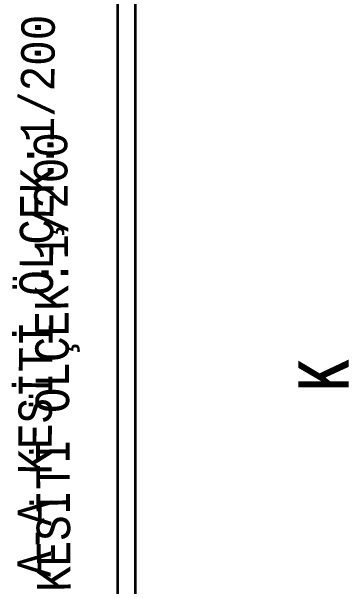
# Model space of a CAD drawing. Header units: inches. Extents: x -7543 to -822, y 102837 to 190349.
# Drawn here: x -836.8043 to -836.7288, y 102837.2011 to 102837.3299 of the extents above; entities that cross this region are included whole.
import ezdxf
from ezdxf.enums import TextEntityAlignment as Align

# ---------------------------------------------------------------- set-up
doc = ezdxf.new("R2010")
doc.units = ezdxf.units.IN
doc.header["$MEASUREMENT"] = 0
doc.layers.add('DUVAR', color=7, linetype='Continuous', lineweight=35, true_color=0xfc4642)
for name, color, linetype, lineweight in [('ICOL', 55, 'Continuous', 25), ('TARAMA', 8, 'Continuous', 25), ('YAZI', 7, 'Continuous', 25)]:
    doc.layers.add(name, color=color, linetype=linetype, lineweight=lineweight)
doc.styles.add('ISIM', font='monos.ttf', dxfattribs={"width": 1.1, "height": 200})
doc.styles.add('style2', font='impact.ttf', dxfattribs={"height": 2})

msp = doc.modelspace()

# ---------------------------------------------------------------- linework, layer by layer
at = {"layer": 'DUVAR'}
for p, q in [((-836.78056, 102837.43546), (-836.78056, 102836.66908)), ((-836.77656, 102837.43546), (-836.77656, 102836.66908))]:
    msp.add_line(p, q, dxfattribs=at)

# ---------------------------------------------------------------- texts
at = {"layer": 'ICOL', "style": 'style2', "width": 0.8}
msp.add_text('K', height=0.01122, rotation=90, dxfattribs=at).set_placement((-836.72883, 102837.24855), align=Align.CENTER)
at = {"layer": 'TARAMA', "style": 'ISIM', "width": 0.9}
msp.add_text('A-A KESİTİ ÖLÇEK:1/200', height=0.0075, rotation=89.5749, dxfattribs=at).set_placement((-836.79549, 102837.2033))
at = {"layer": 'YAZI', "style": 'ISIM', "width": 0.9}
msp.add_text('A-A KESİTİ ÖLÇEK:1/200', height=0.0075, rotation=90.4251, dxfattribs=at).set_placement((-836.79088, 102837.17708))

doc.saveas('drawing.dxf')
